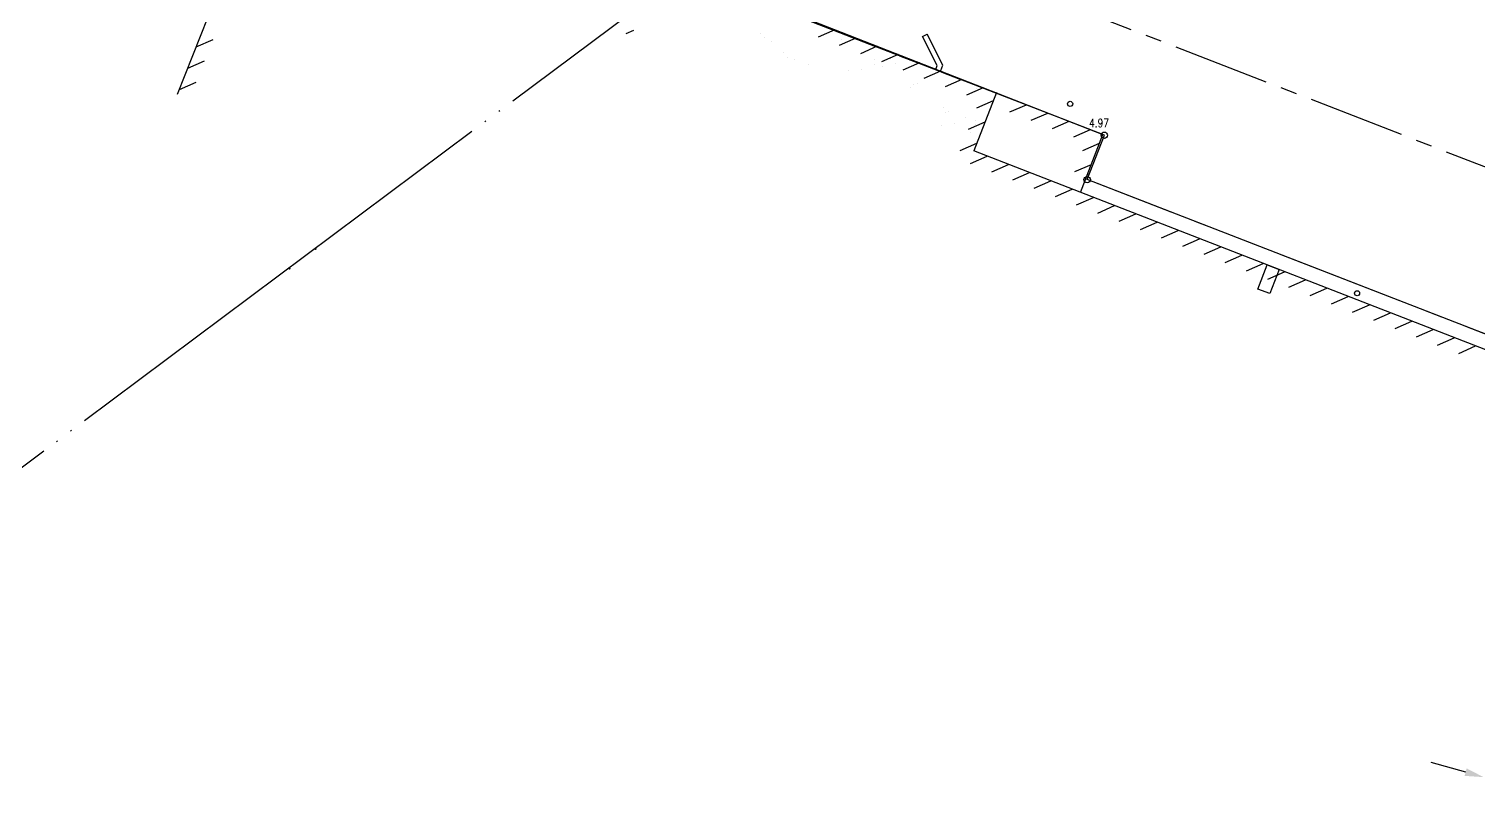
# Model space of a CAD drawing. Header units: feet. Extents: x 308 to 1449, y -4548 to -3843.
# Drawn here: x 698.4 to 810.8, y -4306.2 to -4246.2 of the extents above; entities that cross this region are included whole.
import ezdxf

# ---------------------------------------------------------------- set-up
doc = ezdxf.new("R2010")
doc.units = ezdxf.units.FT
doc.header["$LTSCALE"] = 10
doc.header["$MEASUREMENT"] = 0
doc.header["$PDMODE"] = 3
doc.header["$PDSIZE"] = 0.05
for name, pattern in [('2DOTS-3', [4.125, 3.75, -0.125, 0, -0.125, 0, -0.125]), ('HIDDEN', [0.375, 0.25, -0.125]), ('xsite$0$CENTER2', [1.125, 0.75, -0.125, 0.125, -0.125]), ('XSITE-EXST$0$PL', [4.8999999999999995, 1, -0.2, 0.15, -0.2, 0.15, -0.2, 3])]:
    doc.linetypes.add(name, pattern=pattern)
doc.layers.get('0').update_dxf_attribs({"linetype": 'CONTINUOUS'})
for name, color, linetype in [('EL 2011', 7, 'CONTINUOUS'), ('HATCH', 8, 'CONTINUOUS'), ('Mat Footing Dewatering Pump', 80, 'CONTINUOUS'), ('PL 1098 Red', 3, 'CONTINUOUS'), ('SLN', 6, 'CONTINUOUS'), ('xsite$0$Baseline', 8, 'xsite$0$CENTER2'), ('XSITE-EXST$0$PL', 3, 'XSITE-EXST$0$PL')]:
    doc.layers.add(name, color=color, linetype=linetype)
doc.styles.add('STAN', font='ROMANS.SHX', dxfattribs={"width": 0.8})

# ---------------------------------------------------------------- blocks, each defined once
blk = doc.blocks.new('A$C5F951A37')
at = {"layer": 'XSITE-EXST$0$PL'}
blk.add_lwpolyline([(85.95931674752126, 148.1042525004464), (254.9441074893193, 149.5789604284535), (254.9441074906499, -256.561039571546), (123.9041074906527, -256.561039571975), (123.9041074900166, -64.08103957197432), (2.904107490018077, -64.08103957237518), (2.904107490005572, -60.39103957237512), (-31.30589250999355, -60.39103957248676, 0.2192009770078014), (-17.86829760447881, -12.02675239915175, 0.06481315287474435), (-28.94243637533259, 25.08127745941306), (49.3321856914954, 73.42466935837388, 0.2632780284372132), (80.17167739954266, 129.521496525314), (80.09226689409115, 136.0210114281213, -0.2363771854034441), (85.95914907173005, 148.1041238272473)], format="xyb", dxfattribs=at)
blk = doc.blocks.new('A$C54E400CE')
at = {"linetype": 'HIDDEN', "rotation": 338.8}
blk.add_blockref('A$C5F951A37', (51.02611247658808, 331.3920180059567), dxfattribs=at)

msp = doc.modelspace()

# ---------------------------------------------------------------- linework, layer by layer
msp.add_line((809.8064317538197, -4303.859716561965), (807.1320253473436, -4303.113344303269))
msp.add_solid([(809.7257894287142, -4304.148674717071), (809.8870740789247, -4303.57075840686), (811.1934308983236, -4304.24679972247)])
at = {"layer": 'HATCH'}
for p, q in [((711.3498130883621, -4247.595995466753), (712.652338206734, -4247.021965974902)), ((744.6963961845761, -4246.560037895213), (745.278218897098, -4246.303625645418)), ((755.0824991114848, -4246.532665523147), (755.0824991114848, -4246.532665523147)), ((755.4511377798899, -4246.870460626956), (755.4511377798899, -4246.870460626956)), ((755.9998840332878, -4247.192594450602), (755.9998840332878, -4247.192594450602)), ((759.6041897668247, -4246.820123106761), (760.8955580602681, -4246.251010484805)), ((761.2472754285511, -4247.462012080615), (762.5386437219939, -4246.89289945866)), ((761.401670462444, -4246.997978485721), (761.401670462444, -4246.997978485721)), ((756.9058968249109, -4248.066561558332), (756.9058968249109, -4248.066561558332)), ((762.8903610902771, -4248.10390105447), (764.18172938372, -4247.534788432516)), ((763.1341805484134, -4248.055243451258), (763.1341805484134, -4248.055243451258)), ((764.5334467520038, -4248.745790028324), (765.8248150454466, -4248.17667740637)), ((710.6952451062831, -4249.250472171166), (711.9977702246548, -4248.676442679313)), ((757.1911122947618, -4248.464853516929), (757.1911122947618, -4248.464853516929)), ((757.7492882707238, -4248.603861166679), (757.7492882707238, -4248.603861166679)), ((758.8232721064975, -4248.976453129999), (758.8232721064975, -4248.976453129999)), ((762.9557806485126, -4249.327877300077), (762.9557806485126, -4249.327877300077)), ((763.939451333149, -4249.000991279559), (763.939451333149, -4249.000991279559)), ((763.9775719942263, -4248.592543059605), (763.9775719942263, -4248.592543059605)), ((764.5817502211656, -4249.113814344837), (764.5817502211656, -4249.113814344837)), ((765.1940143132942, -4248.533595947622), (765.1940143132942, -4248.533595947622)), ((765.5626529816993, -4248.87139105143), (765.5626529816993, -4248.87139105143)), ((766.1765324137298, -4249.38767900218), (767.4679007071727, -4248.818566380225)), ((767.2983091413299, -4248.756172578154), (767.2983091413299, -4248.756172578154)), ((710.0406771242041, -4250.904948875576), (711.3432022425758, -4250.330919383725)), ((761.9147635440701, -4249.464929801909), (761.9147635440701, -4249.464929801909)), ((767.0137811991527, -4250.526821649654), (767.0137811991527, -4250.526821649654)), ((767.3026274965712, -4250.465783941403), (767.3026274965712, -4250.465783941403)), ((767.8196180754558, -4250.029567976035), (769.1109863688993, -4249.460455354079)), ((769.4627037371822, -4250.671456949889), (770.7540720306251, -4250.102344327935)), ((766.7628394063579, -4250.784849958956), (766.7628394063579, -4250.784849958956)), ((771.1057893989081, -4251.313345923744), (772.3971576923511, -4250.744233301789)), ((771.8790186330091, -4250.809388108518), (771.8790186330091, -4250.809388108518)), ((769.2932763059586, -4252.289877501966), (769.2932763059586, -4252.289877501966)), ((769.4672244785237, -4252.660022852704), (769.4672244785237, -4252.660022852704)), ((769.6619149743636, -4252.627672605774), (769.6619149743636, -4252.627672605774)), ((771.8861387442217, -4252.33544721161), (773.1809698482392, -4251.764808511296)), ((774.4556226038716, -4252.651108137749), (775.7550444591224, -4252.086103434792)), ((776.1048046071606, -4253.297074774228), (777.4042264624109, -4252.732070071272)), ((769.142301328054, -4253.691707484858), (769.142301328054, -4253.691707484858)), ((770.1833184324965, -4253.554654983027), (770.1833184324965, -4253.554654983027)), ((770.9777209944733, -4253.052129808884), (770.9777209944733, -4253.052129808884)), ((771.245124639398, -4253.983950652884), (772.5399557434157, -4253.413311952571)), ((771.8092880051496, -4253.340592027786), (771.8092880051496, -4253.340592027786)), ((771.8211124402862, -4253.589429417231), (771.8211124402862, -4253.589429417231)), ((777.7539866104493, -4253.943041410708), (779.0534084656999, -4253.378036707751)), ((770.6041105345741, -4255.63245409416), (771.8989416385923, -4255.061815393847)), ((771.4018894892355, -4254.222065495747), (771.4018894892355, -4254.222065495747)), ((779.4031686137378, -4254.589008047188), (780.7025904689883, -4254.024003344231)), ((771.4015464092954, -4256.647025260989), (772.6949451467738, -4256.077017811946)), ((780.1246577219428, -4255.638347034614), (781.4159181790467, -4255.076891008566)), ((773.048226245036, -4257.287330263945), (774.3416249825142, -4256.717322814902)), ((779.4867935998908, -4257.278749628497), (780.7780540569945, -4256.717293602451)), ((774.6949060807763, -4257.9276352669), (775.9883048182547, -4257.357627817858)), ((776.3415859165168, -4258.567940269856), (777.6349846539949, -4257.997932820814)), ((777.9882657522573, -4259.208245272811), (779.2816644897356, -4258.638237823769)), ((779.6349455879981, -4259.848550275767), (780.9283443254762, -4259.278542826725)), ((781.2816254237384, -4260.488855278722), (782.5750241612168, -4259.91884782968)), ((782.928305259479, -4261.129160281678), (784.2217039969572, -4260.559152832636)), ((784.5749850952197, -4261.769465284634), (785.8683838326979, -4261.199457835592)), ((786.22166493096, -4262.40977028759), (787.5150636684388, -4261.839762838547)), ((787.8683447667008, -4263.050075290545), (789.1617435041791, -4262.480067841503)), ((789.5150246024411, -4263.6903802935), (790.8084233399196, -4263.120372844458)), ((791.1617044381817, -4264.330685296456), (792.4551031756599, -4263.760677847415)), ((792.8083842739222, -4264.970990299412), (794.1017830114005, -4264.400982850369)), ((794.4550641096627, -4265.611295302368), (795.7484628471411, -4265.041287853325)), ((796.1017439454033, -4266.251600305322), (797.3951426828818, -4265.68159285628)), ((797.7484237811439, -4266.891905308278), (799.0418225186222, -4266.321897859236)), ((799.3951036168843, -4267.532210311234), (800.6885023543625, -4266.962202862192)), ((801.0417834526246, -4268.17251531419), (802.3351821901032, -4267.602507865147)), ((802.6884632883651, -4268.812820317145), (803.9818620258438, -4268.242812868103)), ((804.3351431241058, -4269.453125320101), (805.6285418615843, -4268.883117871059)), ((805.9818229598465, -4270.093430323056), (807.2752216973246, -4269.523422874014)), ((807.6285027955869, -4270.733735326012), (808.9219015330652, -4270.163727876969)), ((809.2751826313273, -4271.374040328968), (810.5685813688057, -4270.804032879925))]:
    msp.add_line(p, q, dxfattribs=at)
at = {"layer": 'PL 1098 Red', "color": 5, "linetype": '2DOTS-3', "lineweight": 25}
msp.add_line((765.9418071485998, -4229.372920940864), (673.2050691473078, -4298.622727735257), dxfattribs=at)
at = {"layer": 'PL 1098 Red', "color": 3, "lineweight": 25, "ltscale": 25}
for p, q in [((781.7814284891174, -4254.460578288791), (749.8866312495338, -4242.089401746283)), ((780.4470338255142, -4257.900853115277), (781.7814284891165, -4254.460578288791)), ((893.2582137725913, -4301.657426095207), (780.4470338255142, -4257.900853115277))]:
    msp.add_line(p, q, dxfattribs=at)
at = {"layer": 'PL 1098 Red', "color": 2}
for p in [(720.5877785831653, -4263.274199596484, -0.03000000000000025), (718.5877981489166, -4264.784552481262, -0.03000000000000025)]:
    msp.add_point(p, dxfattribs=at)
at = {"layer": 'SLN'}
for p, q in [((709.8958763377151, -4251.270945280206, 5.410597999999999), (716.4668820000006, -4234.662165000002)), ((746.5105668720925, -4240.631359940848), (781.6769307885017, -4254.405641839999)), ((767.6811233076501, -4246.790283602379, 0.454562), (768.0381726923499, -4246.609962397621, 0.454562)), ((768.8181483649045, -4249.041677705617, -0.6527301245347182), (767.6811233076501, -4246.790283602379, 0.454562)), ((769.2529856350957, -4249.015382294381, -0.7284838754648344), (768.0381726923499, -4246.609962397621, 0.454562)), ((768.7333329855137, -4249.276309176233, -0.6972531920674625), (768.8181483649045, -4249.041677705617, -0.6923147692474629)), ((769.1044155469679, -4249.426383442018, -0.697549807084886), (769.2529856350957, -4249.015382294381, -0.688899230752518)), ((773.4221180000011, -4251.144645000001, 4.965949), (771.660581290236, -4255.674809478644, 5.166051477600227)), ((779.9326696165116, -4258.891378616884, -0.01391276510756069), (781.6769307885021, -4254.405641839999, 0.184227290766581)), ((780.3606780000011, -4259.057808000001, 4.970266000000001), (771.660581290236, -4255.674809478644, 5.354559090282521)), ((892.8836350000001, -4302.811919000002), (780.3606780000011, -4259.057808000001, 4.970266)), ((793.6826313901634, -4266.383877581677, 4.349873553331873), (794.4058805303207, -4264.519229979243, 4.349873553331873)), ((794.4058805303207, -4264.519229979243, 4.349873553331873), (795.3382043315373, -4264.880854549322, 4.349873553331873)), ((795.3382043315373, -4264.880854549322, 4.349873553331873), (794.61495519138, -4266.745502151755, 4.349873553331873)), ((794.61495519138, -4266.745502151755, 4.349873553331873), (793.6826313901634, -4266.383877581677, 4.349873553331873))]:
    msp.add_line(p, q, dxfattribs=at)
for centre, radius in [((779.127951, -4252.022492, -0.5547699999999998), 0.2), ((781.781426489117, -4254.460576288792), 0.25), ((780.447031825514, -4257.900851115278), 0.25), ((801.382016, -4266.713757, -1.142045), 0.2)]:
    msp.add_circle(centre, radius, dxfattribs=at)
at = {"layer": 'xsite$0$Baseline'}
msp.add_line((836.2975626818682, -4266.609550750091), (760.8610740908074, -4237.349665160921), dxfattribs=at)

# ---------------------------------------------------------------- block references
at = {"layer": 'Mat Footing Dewatering Pump', "linetype": 'HIDDEN'}
msp.add_blockref('A$C54E400CE', (749.8866312008215, -4528.498396099749), dxfattribs=at)

# ---------------------------------------------------------------- texts
at = {"layer": 'EL 2011', "color": 6, "linetype": 'HIDDEN', "style": 'STAN', "width": 0.8}
msp.add_text('4.97', height=0.64, dxfattribs=at).set_placement((780.5997716666678, -4253.830927000002))

doc.saveas('drawing.dxf')
